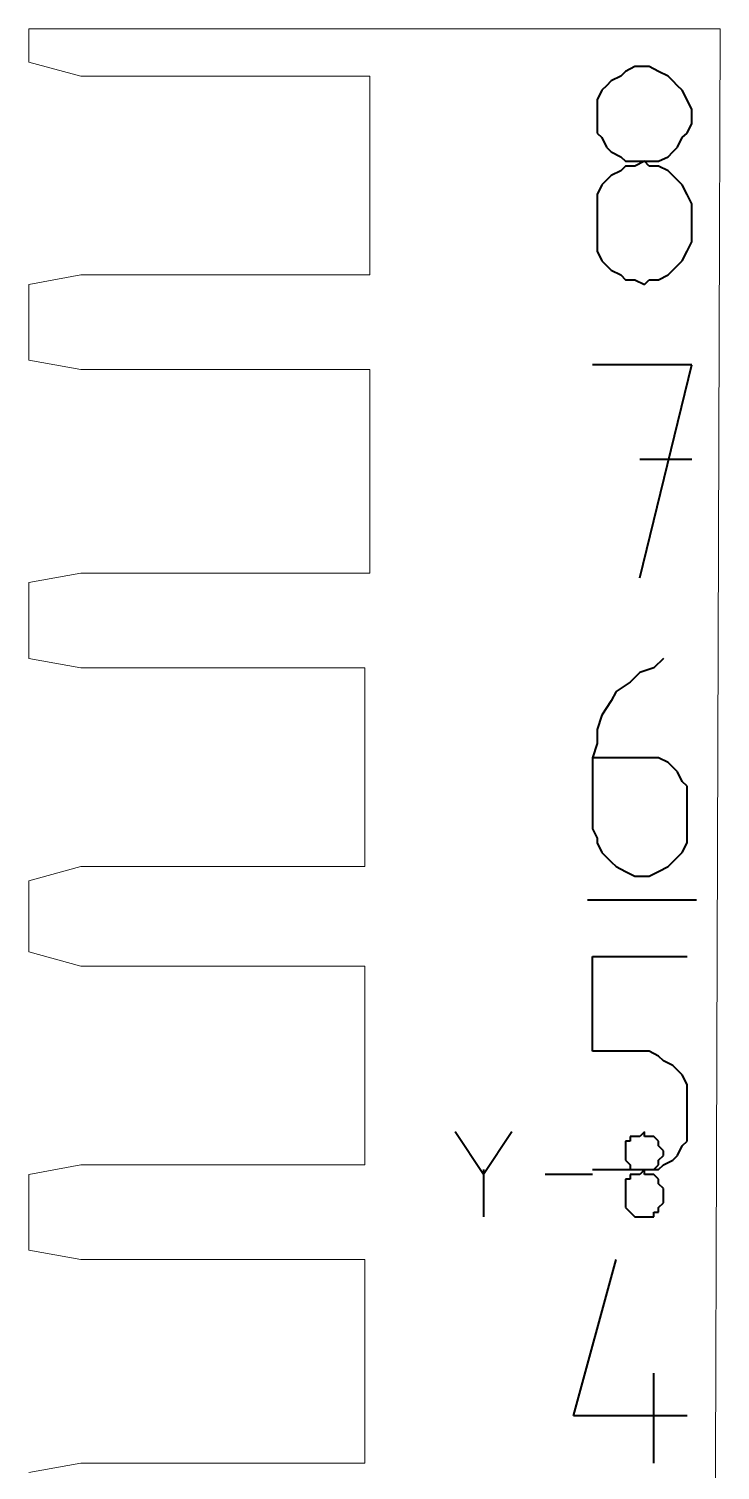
# Model space of a CAD drawing. Header units: centimetres. Extents: x -9.8 to 7.1, y -12.4 to 11.9.
# Drawn here: x -8.055 to -6.595, y 3.501 to 6.546 of the extents above; entities that cross this region are included whole.
import ezdxf

# ---------------------------------------------------------------- set-up
doc = ezdxf.new("R2010")
doc.units = ezdxf.units.CM
doc.header["$MEASUREMENT"] = 0
doc.layers.add('layer 1', color=7, linetype='Continuous')

msp = doc.modelspace()

# ---------------------------------------------------------------- linework, layer by layer
at = {"layer": 'layer 1', "color": 5, "lineweight": 13}
for points in [[(-7.92498, 6.54641), (-7.92498, 6.54641), (-8.05489, 6.54641), (-8.05489, 6.54641)], [(-8.05489, 6.54641), (-8.05489, 6.54641), (-8.05489, 6.4763), (-8.05489, 6.4763)], [(-7.81491, 6.54641), (-7.81491, 6.54641), (-7.92498, 6.54641), (-7.92498, 6.54641)], [(-7.59504, 6.54641), (-7.59504, 6.54641), (-7.81491, 6.54641), (-7.81491, 6.54641)], [(-7.50482, 6.54641), (-7.50482, 6.54641), (-7.59504, 6.54641), (-7.59504, 6.54641)], [(-7.28495, 6.54641), (-7.28495, 6.54641), (-7.50482, 6.54641), (-7.50482, 6.54641)], [(-7.21484, 6.54641), (-7.21484, 6.54641), (-7.28495, 6.54641), (-7.28495, 6.54641)], [(-6.98491, 6.54641), (-6.98491, 6.54641), (-7.21484, 6.54641), (-7.21484, 6.54641)], [(-6.94496, 6.54641), (-6.94496, 6.54641), (-6.98491, 6.54641), (-6.98491, 6.54641)], [(-6.70498, 6.54641), (-6.70498, 6.54641), (-6.94496, 6.54641), (-6.94496, 6.54641)], [(-6.69493, 6.54641), (-6.69493, 6.54641), (-6.70498, 6.54641), (-6.70498, 6.54641)], [(-6.59492, 6.54641), (-6.59492, 6.54641), (-6.69493, 6.54641), (-6.69493, 6.54641)], [(-6.60497, 3.5164), (-6.60497, 3.5164), (-6.59492, 6.54641), (-6.59492, 6.54641)], [(-8.05489, 6.4763), (-8.05489, 6.4763), (-7.94482, 6.4464), (-7.94482, 6.4464)], [(-7.94482, 6.4464), (-7.94482, 6.4464), (-7.33496, 6.4464), (-7.33496, 6.4464)], [(-7.33496, 6.4464), (-7.33496, 6.4464), (-7.33496, 6.02651), (-7.33496, 6.02651)], [(-7.94482, 6.02651), (-7.94482, 6.02651), (-8.05489, 6.0064), (-8.05489, 6.0064)], [(-8.05489, 6.0064), (-8.05489, 6.0064), (-8.05489, 5.84632), (-8.05489, 5.84632)], [(-7.33496, 6.02651), (-7.33496, 6.02651), (-7.94482, 6.02651), (-7.94482, 6.02651)], [(-8.05489, 5.84632), (-8.05489, 5.84632), (-7.94482, 5.82648), (-7.94482, 5.82648)], [(-7.94482, 5.82648), (-7.94482, 5.82648), (-7.33496, 5.82648), (-7.33496, 5.82648)], [(-7.33496, 5.82648), (-7.33496, 5.82648), (-7.33496, 5.39627), (-7.33496, 5.39627)], [(-7.94482, 5.39627), (-7.94482, 5.39627), (-8.05489, 5.37642), (-8.05489, 5.37642)], [(-7.33496, 5.39627), (-7.33496, 5.39627), (-7.94482, 5.39627), (-7.94482, 5.39627)], [(-8.05489, 5.37642), (-8.05489, 5.37642), (-8.05489, 5.21635), (-8.05489, 5.21635)], [(-8.05489, 5.21635), (-8.05489, 5.21635), (-7.94482, 5.19624), (-7.94482, 5.19624)], [(-7.94482, 5.19624), (-7.94482, 5.19624), (-7.34501, 5.19624), (-7.34501, 5.19624)], [(-7.34501, 5.19624), (-7.34501, 5.19624), (-7.34501, 4.77635), (-7.34501, 4.77635)], [(-7.94482, 4.77635), (-7.94482, 4.77635), (-8.05489, 4.74645), (-8.05489, 4.74645)], [(-7.34501, 4.77635), (-7.34501, 4.77635), (-7.94482, 4.77635), (-7.94482, 4.77635)], [(-8.05489, 4.74645), (-8.05489, 4.74645), (-8.05489, 4.59643), (-8.05489, 4.59643)], [(-8.05489, 4.59643), (-8.05489, 4.59643), (-7.94482, 4.56627), (-7.94482, 4.56627)], [(-7.94482, 4.56627), (-7.94482, 4.56627), (-7.34501, 4.56627), (-7.34501, 4.56627)], [(-7.34501, 4.56627), (-7.34501, 4.56627), (-7.34501, 4.14638), (-7.34501, 4.14638)], [(-7.94482, 4.14638), (-7.94482, 4.14638), (-8.05489, 4.12627), (-8.05489, 4.12627)], [(-7.34501, 4.14638), (-7.34501, 4.14638), (-7.94482, 4.14638), (-7.94482, 4.14638)], [(-8.05489, 4.12627), (-8.05489, 4.12627), (-8.05489, 3.96619), (-8.05489, 3.96619)], [(-8.05489, 3.96619), (-8.05489, 3.96619), (-7.94482, 3.94635), (-7.94482, 3.94635)], [(-7.94482, 3.94635), (-7.94482, 3.94635), (-7.34501, 3.94635), (-7.34501, 3.94635)], [(-7.34501, 3.94635), (-7.34501, 3.94635), (-7.34501, 3.5164), (-7.34501, 3.5164)], [(-7.94482, 3.5164), (-7.94482, 3.5164), (-8.05489, 3.49629), (-8.05489, 3.49629)], [(-7.34501, 3.5164), (-7.34501, 3.5164), (-7.94482, 3.5164), (-7.94482, 3.5164)], [(-6.60497, 1.54631), (-6.60497, 1.54631), (-6.60497, 3.5164), (-6.60497, 3.5164)]]:
    msp.add_open_spline(points, degree=3, dxfattribs=at)
at = {"layer": 'layer 1', "color": 1, "lineweight": 40}
for points in [[(-6.79494, 6.45645), (-6.79494, 6.45645), (-6.805, 6.4464), (-6.805, 6.4464)], [(-6.77483, 6.46651), (-6.77483, 6.46651), (-6.79494, 6.45645), (-6.79494, 6.45645)], [(-6.75499, 6.46651), (-6.75499, 6.46651), (-6.77483, 6.46651), (-6.77483, 6.46651)], [(-6.74494, 6.46651), (-6.74494, 6.46651), (-6.75499, 6.46651), (-6.75499, 6.46651)], [(-6.75499, 6.46651), (-6.75499, 6.46651), (-6.75499, 6.46651), (-6.75499, 6.46651)], [(-6.72483, 6.45645), (-6.72483, 6.45645), (-6.74494, 6.46651), (-6.74494, 6.46651)], [(-6.70498, 6.4464), (-6.70498, 6.4464), (-6.72483, 6.45645), (-6.72483, 6.45645)], [(-6.83489, 6.42629), (-6.83489, 6.42629), (-6.84495, 6.4165), (-6.84495, 6.4165)], [(-6.82484, 6.43634), (-6.82484, 6.43634), (-6.83489, 6.42629), (-6.83489, 6.42629)], [(-6.805, 6.4464), (-6.805, 6.4464), (-6.82484, 6.43634), (-6.82484, 6.43634)], [(-6.69493, 6.43634), (-6.69493, 6.43634), (-6.70498, 6.4464), (-6.70498, 6.4464)], [(-6.68488, 6.42629), (-6.68488, 6.42629), (-6.69493, 6.43634), (-6.69493, 6.43634)], [(-6.67482, 6.4165), (-6.67482, 6.4165), (-6.68488, 6.42629), (-6.68488, 6.42629)], [(-6.84495, 6.4165), (-6.84495, 6.4165), (-6.85474, 6.39639), (-6.85474, 6.39639)], [(-6.85474, 6.39639), (-6.85474, 6.39639), (-6.85474, 6.37628), (-6.85474, 6.37628)], [(-6.66477, 6.39639), (-6.66477, 6.39639), (-6.67482, 6.4165), (-6.67482, 6.4165)], [(-6.65498, 6.37628), (-6.65498, 6.37628), (-6.66477, 6.39639), (-6.66477, 6.39639)], [(-6.85474, 6.37628), (-6.85474, 6.37628), (-6.85474, 6.36649), (-6.85474, 6.36649)], [(-6.85474, 6.36649), (-6.85474, 6.36649), (-6.85474, 6.36649), (-6.85474, 6.36649)], [(-6.85474, 6.36649), (-6.85474, 6.36649), (-6.85474, 6.34639), (-6.85474, 6.34639)], [(-6.65498, 6.36649), (-6.65498, 6.36649), (-6.65498, 6.37628), (-6.65498, 6.37628)], [(-6.65498, 6.36649), (-6.65498, 6.36649), (-6.65498, 6.36649), (-6.65498, 6.36649)], [(-6.65498, 6.34639), (-6.65498, 6.34639), (-6.65498, 6.36649), (-6.65498, 6.36649)], [(-6.85474, 6.34639), (-6.85474, 6.34639), (-6.85474, 6.32628), (-6.85474, 6.32628)], [(-6.66477, 6.32628), (-6.66477, 6.32628), (-6.65498, 6.34639), (-6.65498, 6.34639)], [(-6.85474, 6.32628), (-6.85474, 6.32628), (-6.84495, 6.31649), (-6.84495, 6.31649)], [(-6.84495, 6.31649), (-6.84495, 6.31649), (-6.83489, 6.29638), (-6.83489, 6.29638)], [(-6.68488, 6.29638), (-6.68488, 6.29638), (-6.67482, 6.31649), (-6.67482, 6.31649)], [(-6.67482, 6.31649), (-6.67482, 6.31649), (-6.66477, 6.32628), (-6.66477, 6.32628)], [(-6.83489, 6.29638), (-6.83489, 6.29638), (-6.82484, 6.28633), (-6.82484, 6.28633)], [(-6.82484, 6.28633), (-6.82484, 6.28633), (-6.805, 6.27627), (-6.805, 6.27627)], [(-6.805, 6.27627), (-6.805, 6.27627), (-6.79494, 6.26648), (-6.79494, 6.26648)], [(-6.72483, 6.26648), (-6.72483, 6.26648), (-6.70498, 6.27627), (-6.70498, 6.27627)], [(-6.70498, 6.27627), (-6.70498, 6.27627), (-6.69493, 6.28633), (-6.69493, 6.28633)], [(-6.69493, 6.28633), (-6.69493, 6.28633), (-6.68488, 6.29638), (-6.68488, 6.29638)], [(-6.805, 6.24637), (-6.805, 6.24637), (-6.82484, 6.23632), (-6.82484, 6.23632)], [(-6.79494, 6.25643), (-6.79494, 6.25643), (-6.805, 6.24637), (-6.805, 6.24637)], [(-6.79494, 6.26648), (-6.79494, 6.26648), (-6.77483, 6.26648), (-6.77483, 6.26648)], [(-6.77483, 6.25643), (-6.77483, 6.25643), (-6.79494, 6.25643), (-6.79494, 6.25643)], [(-6.75499, 6.26648), (-6.75499, 6.26648), (-6.77483, 6.25643), (-6.77483, 6.25643)], [(-6.77483, 6.26648), (-6.77483, 6.26648), (-6.75499, 6.26648), (-6.75499, 6.26648)], [(-6.74494, 6.25643), (-6.74494, 6.25643), (-6.75499, 6.26648), (-6.75499, 6.26648)], [(-6.75499, 6.26648), (-6.75499, 6.26648), (-6.75499, 6.26648), (-6.75499, 6.26648)], [(-6.75499, 6.26648), (-6.75499, 6.26648), (-6.75499, 6.26648), (-6.75499, 6.26648)], [(-6.75499, 6.26648), (-6.75499, 6.26648), (-6.74494, 6.26648), (-6.74494, 6.26648)], [(-6.74494, 6.26648), (-6.74494, 6.26648), (-6.72483, 6.26648), (-6.72483, 6.26648)], [(-6.72483, 6.25643), (-6.72483, 6.25643), (-6.74494, 6.25643), (-6.74494, 6.25643)], [(-6.70498, 6.24637), (-6.70498, 6.24637), (-6.72483, 6.25643), (-6.72483, 6.25643)], [(-6.69493, 6.23632), (-6.69493, 6.23632), (-6.70498, 6.24637), (-6.70498, 6.24637)], [(-6.84495, 6.21648), (-6.84495, 6.21648), (-6.85474, 6.19637), (-6.85474, 6.19637)], [(-6.83489, 6.22653), (-6.83489, 6.22653), (-6.84495, 6.21648), (-6.84495, 6.21648)], [(-6.82484, 6.23632), (-6.82484, 6.23632), (-6.83489, 6.22653), (-6.83489, 6.22653)], [(-6.68488, 6.22653), (-6.68488, 6.22653), (-6.69493, 6.23632), (-6.69493, 6.23632)], [(-6.67482, 6.21648), (-6.67482, 6.21648), (-6.68488, 6.22653), (-6.68488, 6.22653)], [(-6.66477, 6.19637), (-6.66477, 6.19637), (-6.67482, 6.21648), (-6.67482, 6.21648)], [(-6.85474, 6.19637), (-6.85474, 6.19637), (-6.85474, 6.17652), (-6.85474, 6.17652)], [(-6.65498, 6.17652), (-6.65498, 6.17652), (-6.66477, 6.19637), (-6.66477, 6.19637)], [(-6.85474, 6.17652), (-6.85474, 6.17652), (-6.85474, 6.15642), (-6.85474, 6.15642)], [(-6.85474, 6.15642), (-6.85474, 6.15642), (-6.85474, 6.10641), (-6.85474, 6.10641)], [(-6.65498, 6.15642), (-6.65498, 6.15642), (-6.65498, 6.17652), (-6.65498, 6.17652)], [(-6.65498, 6.10641), (-6.65498, 6.10641), (-6.65498, 6.15642), (-6.65498, 6.15642)], [(-6.65498, 6.15642), (-6.65498, 6.15642), (-6.65498, 6.15642), (-6.65498, 6.15642)], [(-6.85474, 6.10641), (-6.85474, 6.10641), (-6.85474, 6.10641), (-6.85474, 6.10641)], [(-6.85474, 6.10641), (-6.85474, 6.10641), (-6.85474, 6.09635), (-6.85474, 6.09635)], [(-6.85474, 6.09635), (-6.85474, 6.09635), (-6.85474, 6.07651), (-6.85474, 6.07651)], [(-6.66477, 6.07651), (-6.66477, 6.07651), (-6.65498, 6.09635), (-6.65498, 6.09635)], [(-6.65498, 6.09635), (-6.65498, 6.09635), (-6.65498, 6.10641), (-6.65498, 6.10641)], [(-6.85474, 6.07651), (-6.85474, 6.07651), (-6.84495, 6.0564), (-6.84495, 6.0564)], [(-6.67482, 6.0564), (-6.67482, 6.0564), (-6.66477, 6.07651), (-6.66477, 6.07651)], [(-6.84495, 6.0564), (-6.84495, 6.0564), (-6.83489, 6.04635), (-6.83489, 6.04635)], [(-6.83489, 6.04635), (-6.83489, 6.04635), (-6.82484, 6.03629), (-6.82484, 6.03629)], [(-6.82484, 6.03629), (-6.82484, 6.03629), (-6.805, 6.02651), (-6.805, 6.02651)], [(-6.70498, 6.02651), (-6.70498, 6.02651), (-6.69493, 6.03629), (-6.69493, 6.03629)], [(-6.69493, 6.03629), (-6.69493, 6.03629), (-6.68488, 6.04635), (-6.68488, 6.04635)], [(-6.68488, 6.04635), (-6.68488, 6.04635), (-6.67482, 6.0564), (-6.67482, 6.0564)], [(-6.805, 6.02651), (-6.805, 6.02651), (-6.79494, 6.01645), (-6.79494, 6.01645)], [(-6.79494, 6.01645), (-6.79494, 6.01645), (-6.77483, 6.01645), (-6.77483, 6.01645)], [(-6.77483, 6.01645), (-6.77483, 6.01645), (-6.75499, 6.0064), (-6.75499, 6.0064)], [(-6.75499, 6.0064), (-6.75499, 6.0064), (-6.74494, 6.01645), (-6.74494, 6.01645)], [(-6.75499, 6.0064), (-6.75499, 6.0064), (-6.75499, 6.0064), (-6.75499, 6.0064)], [(-6.74494, 6.01645), (-6.74494, 6.01645), (-6.72483, 6.01645), (-6.72483, 6.01645)], [(-6.72483, 6.01645), (-6.72483, 6.01645), (-6.70498, 6.02651), (-6.70498, 6.02651)], [(-6.65498, 5.83627), (-6.65498, 5.83627), (-6.86479, 5.83627), (-6.86479, 5.83627)], [(-6.76478, 5.38648), (-6.76478, 5.38648), (-6.65498, 5.83627), (-6.65498, 5.83627)], [(-6.65498, 5.63651), (-6.65498, 5.63651), (-6.76478, 5.63651), (-6.76478, 5.63651)], [(-6.71477, 5.21635), (-6.71477, 5.21635), (-6.73488, 5.19624), (-6.73488, 5.19624)], [(-6.71477, 5.21635), (-6.71477, 5.21635), (-6.71477, 5.21635), (-6.71477, 5.21635)], [(-6.76478, 5.18645), (-6.76478, 5.18645), (-6.78489, 5.16634), (-6.78489, 5.16634)], [(-6.73488, 5.19624), (-6.73488, 5.19624), (-6.76478, 5.18645), (-6.76478, 5.18645)], [(-6.81479, 5.14624), (-6.81479, 5.14624), (-6.82484, 5.12639), (-6.82484, 5.12639)], [(-6.78489, 5.16634), (-6.78489, 5.16634), (-6.81479, 5.14624), (-6.81479, 5.14624)], [(-6.82484, 5.12639), (-6.82484, 5.12639), (-6.84495, 5.09623), (-6.84495, 5.09623)], [(-6.84495, 5.09623), (-6.84495, 5.09623), (-6.85474, 5.06633), (-6.85474, 5.06633)], [(-6.85474, 5.06633), (-6.85474, 5.06633), (-6.85474, 5.03643), (-6.85474, 5.03643)], [(-6.85474, 5.03643), (-6.85474, 5.03643), (-6.86479, 5.00627), (-6.86479, 5.00627)], [(-6.86479, 5.00627), (-6.86479, 5.00627), (-6.86479, 4.85625), (-6.86479, 4.85625)], [(-6.76478, 5.00627), (-6.76478, 5.00627), (-6.86479, 5.00627), (-6.86479, 5.00627)], [(-6.74494, 5.00627), (-6.74494, 5.00627), (-6.76478, 5.00627), (-6.76478, 5.00627)], [(-6.72483, 5.00627), (-6.72483, 5.00627), (-6.74494, 5.00627), (-6.74494, 5.00627)], [(-6.70498, 4.99648), (-6.70498, 4.99648), (-6.72483, 5.00627), (-6.72483, 5.00627)], [(-6.69493, 4.98643), (-6.69493, 4.98643), (-6.70498, 4.99648), (-6.70498, 4.99648)], [(-6.68488, 4.97637), (-6.68488, 4.97637), (-6.69493, 4.98643), (-6.69493, 4.98643)], [(-6.67482, 4.95627), (-6.67482, 4.95627), (-6.68488, 4.97637), (-6.68488, 4.97637)], [(-6.66477, 4.94648), (-6.66477, 4.94648), (-6.67482, 4.95627), (-6.67482, 4.95627)], [(-6.66477, 4.92637), (-6.66477, 4.92637), (-6.66477, 4.94648), (-6.66477, 4.94648)], [(-6.66477, 4.90626), (-6.66477, 4.90626), (-6.66477, 4.92637), (-6.66477, 4.92637)], [(-6.66477, 4.85625), (-6.66477, 4.85625), (-6.66477, 4.90626), (-6.66477, 4.90626)], [(-6.66477, 4.90626), (-6.66477, 4.90626), (-6.66477, 4.90626), (-6.66477, 4.90626)], [(-6.86479, 4.85625), (-6.86479, 4.85625), (-6.86479, 4.85625), (-6.86479, 4.85625)], [(-6.86479, 4.85625), (-6.86479, 4.85625), (-6.85474, 4.83641), (-6.85474, 4.83641)], [(-6.66477, 4.83641), (-6.66477, 4.83641), (-6.66477, 4.85625), (-6.66477, 4.85625)], [(-6.85474, 4.83641), (-6.85474, 4.83641), (-6.85474, 4.82635), (-6.85474, 4.82635)], [(-6.85474, 4.82635), (-6.85474, 4.82635), (-6.84495, 4.80625), (-6.84495, 4.80625)], [(-6.67482, 4.80625), (-6.67482, 4.80625), (-6.66477, 4.82635), (-6.66477, 4.82635)], [(-6.66477, 4.82635), (-6.66477, 4.82635), (-6.66477, 4.83641), (-6.66477, 4.83641)], [(-6.84495, 4.80625), (-6.84495, 4.80625), (-6.83489, 4.79646), (-6.83489, 4.79646)], [(-6.83489, 4.79646), (-6.83489, 4.79646), (-6.82484, 4.7864), (-6.82484, 4.7864)], [(-6.82484, 4.7864), (-6.82484, 4.7864), (-6.81479, 4.77635), (-6.81479, 4.77635)], [(-6.70498, 4.77635), (-6.70498, 4.77635), (-6.69493, 4.7864), (-6.69493, 4.7864)], [(-6.69493, 4.7864), (-6.69493, 4.7864), (-6.68488, 4.79646), (-6.68488, 4.79646)], [(-6.68488, 4.79646), (-6.68488, 4.79646), (-6.67482, 4.80625), (-6.67482, 4.80625)], [(-6.81479, 4.77635), (-6.81479, 4.77635), (-6.79494, 4.76629), (-6.79494, 4.76629)], [(-6.79494, 4.76629), (-6.79494, 4.76629), (-6.77483, 4.75624), (-6.77483, 4.75624)], [(-6.77483, 4.75624), (-6.77483, 4.75624), (-6.76478, 4.75624), (-6.76478, 4.75624)], [(-6.76478, 4.75624), (-6.76478, 4.75624), (-6.76478, 4.75624), (-6.76478, 4.75624)], [(-6.76478, 4.75624), (-6.76478, 4.75624), (-6.74494, 4.75624), (-6.74494, 4.75624)], [(-6.74494, 4.75624), (-6.74494, 4.75624), (-6.72483, 4.76629), (-6.72483, 4.76629)], [(-6.72483, 4.76629), (-6.72483, 4.76629), (-6.70498, 4.77635), (-6.70498, 4.77635)], [(-6.87485, 4.70623), (-6.87485, 4.70623), (-6.64492, 4.70623), (-6.64492, 4.70623)], [(-6.86479, 4.38635), (-6.86479, 4.38635), (-6.86479, 4.58638), (-6.86479, 4.58638)], [(-6.86479, 4.58638), (-6.86479, 4.58638), (-6.66477, 4.58638), (-6.66477, 4.58638)], [(-6.76478, 4.38635), (-6.76478, 4.38635), (-6.86479, 4.38635), (-6.86479, 4.38635)], [(-6.74494, 4.38635), (-6.74494, 4.38635), (-6.76478, 4.38635), (-6.76478, 4.38635)], [(-6.72483, 4.3763), (-6.72483, 4.3763), (-6.74494, 4.38635), (-6.74494, 4.38635)], [(-6.71477, 4.36624), (-6.71477, 4.36624), (-6.72483, 4.3763), (-6.72483, 4.3763)], [(-6.69493, 4.35646), (-6.69493, 4.35646), (-6.71477, 4.36624), (-6.71477, 4.36624)], [(-6.68488, 4.3464), (-6.68488, 4.3464), (-6.69493, 4.35646), (-6.69493, 4.35646)], [(-6.67482, 4.33635), (-6.67482, 4.33635), (-6.68488, 4.3464), (-6.68488, 4.3464)], [(-6.66477, 4.31624), (-6.66477, 4.31624), (-6.67482, 4.33635), (-6.67482, 4.33635)], [(-6.66477, 4.30645), (-6.66477, 4.30645), (-6.66477, 4.31624), (-6.66477, 4.31624)], [(-6.66477, 4.28634), (-6.66477, 4.28634), (-6.66477, 4.30645), (-6.66477, 4.30645)], [(-6.66477, 4.23633), (-6.66477, 4.23633), (-6.66477, 4.28634), (-6.66477, 4.28634)], [(-6.66477, 4.28634), (-6.66477, 4.28634), (-6.66477, 4.28634), (-6.66477, 4.28634)], [(-6.66477, 4.21623), (-6.66477, 4.21623), (-6.66477, 4.23633), (-6.66477, 4.23633)], [(-7.09498, 4.12627), (-7.09498, 4.12627), (-7.15478, 4.21623), (-7.15478, 4.21623)], [(-7.03492, 4.21623), (-7.03492, 4.21623), (-7.09498, 4.12627), (-7.09498, 4.12627)], [(-6.77483, 4.20644), (-6.77483, 4.20644), (-6.78489, 4.20644), (-6.78489, 4.20644)], [(-6.78489, 4.20644), (-6.78489, 4.20644), (-6.78489, 4.19638), (-6.78489, 4.19638)], [(-6.76478, 4.20644), (-6.76478, 4.20644), (-6.77483, 4.20644), (-6.77483, 4.20644)], [(-6.77483, 4.20644), (-6.77483, 4.20644), (-6.77483, 4.20644), (-6.77483, 4.20644)], [(-6.75499, 4.21623), (-6.75499, 4.21623), (-6.76478, 4.20644), (-6.76478, 4.20644)], [(-6.75499, 4.20644), (-6.75499, 4.20644), (-6.75499, 4.21623), (-6.75499, 4.21623)], [(-6.75499, 4.21623), (-6.75499, 4.21623), (-6.75499, 4.21623), (-6.75499, 4.21623)], [(-6.74494, 4.20644), (-6.74494, 4.20644), (-6.75499, 4.20644), (-6.75499, 4.20644)], [(-6.73488, 4.20644), (-6.73488, 4.20644), (-6.74494, 4.20644), (-6.74494, 4.20644)], [(-6.72483, 4.19638), (-6.72483, 4.19638), (-6.73488, 4.20644), (-6.73488, 4.20644)], [(-6.73488, 4.20644), (-6.73488, 4.20644), (-6.73488, 4.20644), (-6.73488, 4.20644)], [(-6.66477, 4.19638), (-6.66477, 4.19638), (-6.66477, 4.21623), (-6.66477, 4.21623)], [(-6.78489, 4.19638), (-6.78489, 4.19638), (-6.79494, 4.19638), (-6.79494, 4.19638)], [(-6.79494, 4.19638), (-6.79494, 4.19638), (-6.79494, 4.18633), (-6.79494, 4.18633)], [(-6.79494, 4.18633), (-6.79494, 4.18633), (-6.79494, 4.17627), (-6.79494, 4.17627)], [(-6.79494, 4.17627), (-6.79494, 4.17627), (-6.79494, 4.17627), (-6.79494, 4.17627)], [(-6.79494, 4.17627), (-6.79494, 4.17627), (-6.79494, 4.17627), (-6.79494, 4.17627)], [(-6.79494, 4.17627), (-6.79494, 4.17627), (-6.79494, 4.16622), (-6.79494, 4.16622)], [(-6.72483, 4.18633), (-6.72483, 4.18633), (-6.72483, 4.19638), (-6.72483, 4.19638)], [(-6.72483, 4.19638), (-6.72483, 4.19638), (-6.72483, 4.19638), (-6.72483, 4.19638)], [(-6.71477, 4.17627), (-6.71477, 4.17627), (-6.72483, 4.18633), (-6.72483, 4.18633)], [(-6.71477, 4.17627), (-6.71477, 4.17627), (-6.71477, 4.17627), (-6.71477, 4.17627)], [(-6.71477, 4.17627), (-6.71477, 4.17627), (-6.71477, 4.17627), (-6.71477, 4.17627)], [(-6.71477, 4.16622), (-6.71477, 4.16622), (-6.71477, 4.17627), (-6.71477, 4.17627)], [(-6.68488, 4.16622), (-6.68488, 4.16622), (-6.67482, 4.18633), (-6.67482, 4.18633)], [(-6.67482, 4.18633), (-6.67482, 4.18633), (-6.66477, 4.19638), (-6.66477, 4.19638)], [(-6.79494, 4.16622), (-6.79494, 4.16622), (-6.79494, 4.15643), (-6.79494, 4.15643)], [(-6.79494, 4.15643), (-6.79494, 4.15643), (-6.79494, 4.15643), (-6.79494, 4.15643)], [(-6.79494, 4.15643), (-6.79494, 4.15643), (-6.78489, 4.14638), (-6.78489, 4.14638)], [(-6.78489, 4.14638), (-6.78489, 4.14638), (-6.78489, 4.13632), (-6.78489, 4.13632)], [(-6.73488, 4.13632), (-6.73488, 4.13632), (-6.72483, 4.14638), (-6.72483, 4.14638)], [(-6.72483, 4.15643), (-6.72483, 4.15643), (-6.71477, 4.16622), (-6.71477, 4.16622)], [(-6.72483, 4.14638), (-6.72483, 4.14638), (-6.72483, 4.15643), (-6.72483, 4.15643)], [(-6.72483, 4.15643), (-6.72483, 4.15643), (-6.72483, 4.15643), (-6.72483, 4.15643)], [(-6.72483, 4.13632), (-6.72483, 4.13632), (-6.71477, 4.14638), (-6.71477, 4.14638)], [(-6.71477, 4.14638), (-6.71477, 4.14638), (-6.69493, 4.15643), (-6.69493, 4.15643)], [(-6.69493, 4.15643), (-6.69493, 4.15643), (-6.68488, 4.16622), (-6.68488, 4.16622)], [(-7.09498, 4.13632), (-7.09498, 4.13632), (-7.09498, 4.03631), (-7.09498, 4.03631)], [(-6.86479, 4.12627), (-6.86479, 4.12627), (-6.9648, 4.12627), (-6.9648, 4.12627)], [(-6.86479, 4.13632), (-6.86479, 4.13632), (-6.76478, 4.13632), (-6.76478, 4.13632)], [(-6.78489, 4.11621), (-6.78489, 4.11621), (-6.79494, 4.11621), (-6.79494, 4.11621)], [(-6.79494, 4.11621), (-6.79494, 4.11621), (-6.79494, 4.10642), (-6.79494, 4.10642)], [(-6.78489, 4.13632), (-6.78489, 4.13632), (-6.77483, 4.13632), (-6.77483, 4.13632)], [(-6.77483, 4.12627), (-6.77483, 4.12627), (-6.78489, 4.12627), (-6.78489, 4.12627)], [(-6.78489, 4.12627), (-6.78489, 4.12627), (-6.78489, 4.11621), (-6.78489, 4.11621)], [(-6.77483, 4.13632), (-6.77483, 4.13632), (-6.77483, 4.13632), (-6.77483, 4.13632)], [(-6.77483, 4.13632), (-6.77483, 4.13632), (-6.76478, 4.13632), (-6.76478, 4.13632)], [(-6.76478, 4.12627), (-6.76478, 4.12627), (-6.77483, 4.12627), (-6.77483, 4.12627)], [(-6.77483, 4.12627), (-6.77483, 4.12627), (-6.77483, 4.12627), (-6.77483, 4.12627)], [(-6.76478, 4.13632), (-6.76478, 4.13632), (-6.76478, 4.13632), (-6.76478, 4.13632)], [(-6.76478, 4.13632), (-6.76478, 4.13632), (-6.74494, 4.13632), (-6.74494, 4.13632)], [(-6.75499, 4.13632), (-6.75499, 4.13632), (-6.76478, 4.12627), (-6.76478, 4.12627)], [(-6.76478, 4.13632), (-6.76478, 4.13632), (-6.75499, 4.13632), (-6.75499, 4.13632)], [(-6.75499, 4.12627), (-6.75499, 4.12627), (-6.75499, 4.13632), (-6.75499, 4.13632)], [(-6.75499, 4.13632), (-6.75499, 4.13632), (-6.75499, 4.13632), (-6.75499, 4.13632)], [(-6.75499, 4.13632), (-6.75499, 4.13632), (-6.75499, 4.13632), (-6.75499, 4.13632)], [(-6.75499, 4.13632), (-6.75499, 4.13632), (-6.75499, 4.13632), (-6.75499, 4.13632)], [(-6.75499, 4.13632), (-6.75499, 4.13632), (-6.74494, 4.13632), (-6.74494, 4.13632)], [(-6.74494, 4.12627), (-6.74494, 4.12627), (-6.75499, 4.12627), (-6.75499, 4.12627)], [(-6.74494, 4.13632), (-6.74494, 4.13632), (-6.72483, 4.13632), (-6.72483, 4.13632)], [(-6.74494, 4.13632), (-6.74494, 4.13632), (-6.73488, 4.13632), (-6.73488, 4.13632)], [(-6.73488, 4.12627), (-6.73488, 4.12627), (-6.74494, 4.12627), (-6.74494, 4.12627)], [(-6.73488, 4.13632), (-6.73488, 4.13632), (-6.73488, 4.13632), (-6.73488, 4.13632)], [(-6.72483, 4.11621), (-6.72483, 4.11621), (-6.73488, 4.12627), (-6.73488, 4.12627)], [(-6.73488, 4.12627), (-6.73488, 4.12627), (-6.73488, 4.12627), (-6.73488, 4.12627)], [(-6.72483, 4.10642), (-6.72483, 4.10642), (-6.72483, 4.11621), (-6.72483, 4.11621)], [(-6.72483, 4.11621), (-6.72483, 4.11621), (-6.72483, 4.11621), (-6.72483, 4.11621)], [(-6.79494, 4.10642), (-6.79494, 4.10642), (-6.79494, 4.09637), (-6.79494, 4.09637)], [(-6.79494, 4.09637), (-6.79494, 4.09637), (-6.79494, 4.09637), (-6.79494, 4.09637)], [(-6.79494, 4.09637), (-6.79494, 4.09637), (-6.79494, 4.07626), (-6.79494, 4.07626)], [(-6.71477, 4.09637), (-6.71477, 4.09637), (-6.72483, 4.10642), (-6.72483, 4.10642)], [(-6.71477, 4.07626), (-6.71477, 4.07626), (-6.71477, 4.09637), (-6.71477, 4.09637)], [(-6.71477, 4.09637), (-6.71477, 4.09637), (-6.71477, 4.09637), (-6.71477, 4.09637)], [(-6.71477, 4.09637), (-6.71477, 4.09637), (-6.71477, 4.09637), (-6.71477, 4.09637)], [(-6.79494, 4.07626), (-6.79494, 4.07626), (-6.79494, 4.07626), (-6.79494, 4.07626)], [(-6.79494, 4.07626), (-6.79494, 4.07626), (-6.79494, 4.06621), (-6.79494, 4.06621)], [(-6.79494, 4.06621), (-6.79494, 4.06621), (-6.79494, 4.05642), (-6.79494, 4.05642)], [(-6.79494, 4.05642), (-6.79494, 4.05642), (-6.79494, 4.05642), (-6.79494, 4.05642)], [(-6.79494, 4.05642), (-6.79494, 4.05642), (-6.78489, 4.04636), (-6.78489, 4.04636)], [(-6.72483, 4.05642), (-6.72483, 4.05642), (-6.71477, 4.06621), (-6.71477, 4.06621)], [(-6.72483, 4.04636), (-6.72483, 4.04636), (-6.72483, 4.05642), (-6.72483, 4.05642)], [(-6.72483, 4.05642), (-6.72483, 4.05642), (-6.72483, 4.05642), (-6.72483, 4.05642)], [(-6.71477, 4.06621), (-6.71477, 4.06621), (-6.71477, 4.07626), (-6.71477, 4.07626)], [(-6.78489, 4.04636), (-6.78489, 4.04636), (-6.78489, 4.04636), (-6.78489, 4.04636)], [(-6.78489, 4.04636), (-6.78489, 4.04636), (-6.77483, 4.03631), (-6.77483, 4.03631)], [(-6.77483, 4.03631), (-6.77483, 4.03631), (-6.77483, 4.03631), (-6.77483, 4.03631)], [(-6.77483, 4.03631), (-6.77483, 4.03631), (-6.76478, 4.03631), (-6.76478, 4.03631)], [(-6.76478, 4.03631), (-6.76478, 4.03631), (-6.75499, 4.03631), (-6.75499, 4.03631)], [(-6.75499, 4.03631), (-6.75499, 4.03631), (-6.75499, 4.03631), (-6.75499, 4.03631)], [(-6.75499, 4.03631), (-6.75499, 4.03631), (-6.75499, 4.03631), (-6.75499, 4.03631)], [(-6.75499, 4.03631), (-6.75499, 4.03631), (-6.74494, 4.03631), (-6.74494, 4.03631)], [(-6.74494, 4.03631), (-6.74494, 4.03631), (-6.73488, 4.03631), (-6.73488, 4.03631)], [(-6.73488, 4.03631), (-6.73488, 4.03631), (-6.73488, 4.04636), (-6.73488, 4.04636)], [(-6.73488, 4.04636), (-6.73488, 4.04636), (-6.72483, 4.04636), (-6.72483, 4.04636)], [(-6.90474, 3.61642), (-6.90474, 3.61642), (-6.81479, 3.94635), (-6.81479, 3.94635)], [(-6.73488, 3.5164), (-6.73488, 3.5164), (-6.73488, 3.70637), (-6.73488, 3.70637)], [(-6.66477, 3.61642), (-6.66477, 3.61642), (-6.90474, 3.61642), (-6.90474, 3.61642)]]:
    msp.add_open_spline(points, degree=3, dxfattribs=at)

doc.saveas('drawing.dxf')
